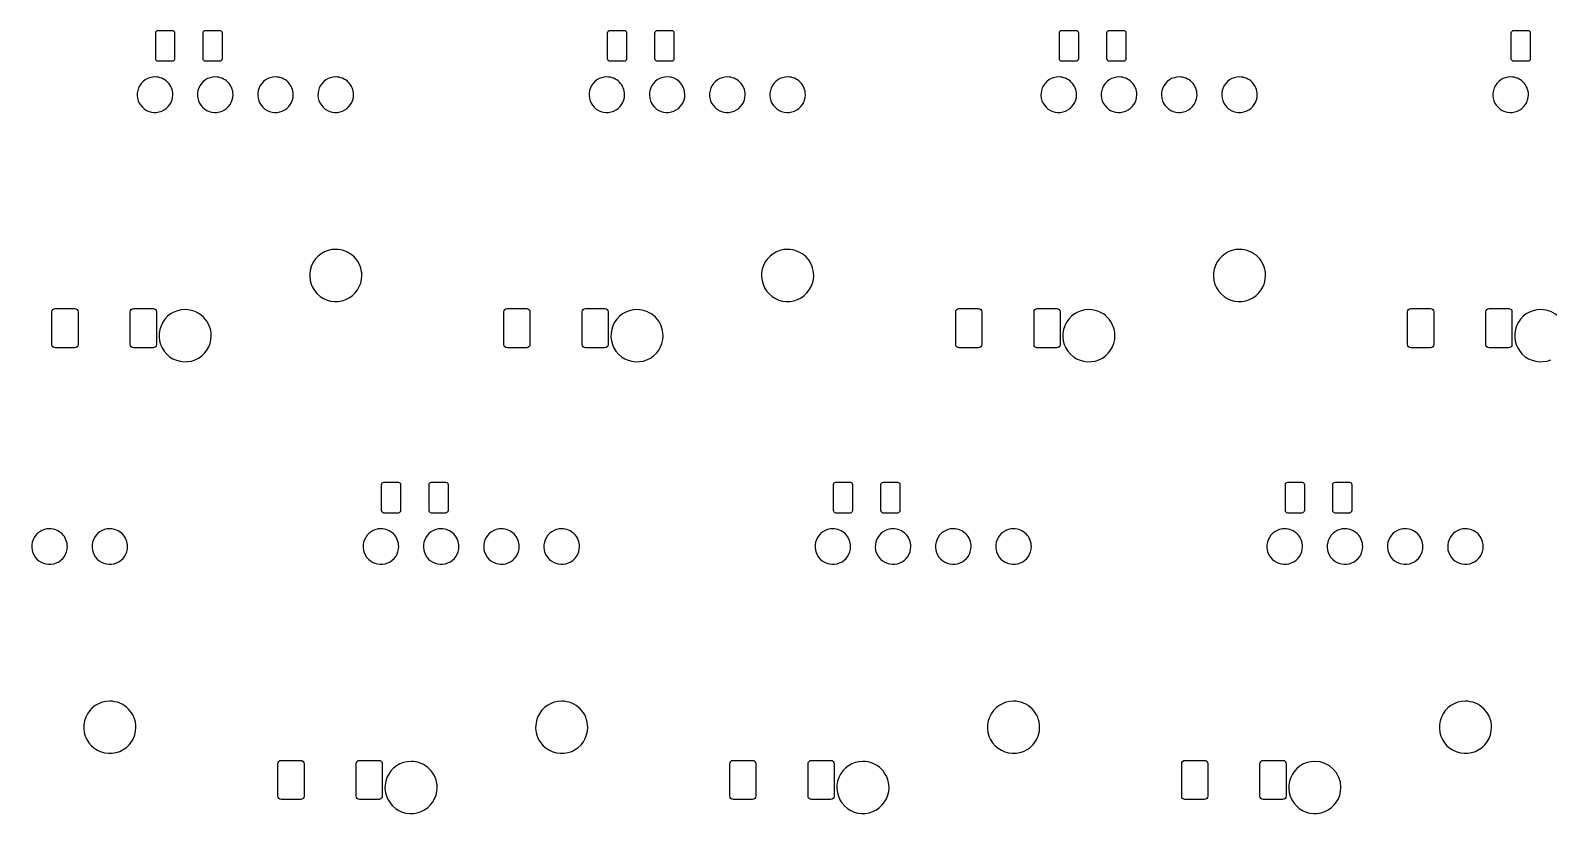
# Model space of a CAD drawing. Extents: x 0 to 449, y -141 to 0.
# Drawn here: x 63.2 to 127.2, y -106.3 to -73.2 of the extents above; entities that cross this region are included whole.
import ezdxf

# ---------------------------------------------------------------- set-up
doc = ezdxf.new("R2010")
doc.units = 0
doc.layers.get('0').update_dxf_attribs({"linetype": 'CONTINUOUS'})

msp = doc.modelspace()

# ---------------------------------------------------------------- linework, layer by layer
at = {"color": 7}
for p, q in [((68.474994, -73.293219), (68.482606, -73.254951)), ((68.474994, -74.393219), (68.474994, -73.293219)), ((68.482606, -73.254951), (68.504283, -73.222508)), ((68.504283, -73.222508), (68.536726, -73.200831)), ((68.536726, -73.200831), (68.574994, -73.193219)), ((68.574994, -73.193219), (69.174994, -73.193219)), ((69.174994, -73.193219), (69.213262, -73.200831)), ((69.213262, -73.200831), (69.245705, -73.222508)), ((69.245705, -73.222508), (69.267382, -73.254951)), ((69.267382, -73.254951), (69.274994, -73.293219)), ((69.274994, -73.293219), (69.274994, -74.393219)), ((70.474996, -73.293219), (70.482608, -73.254951)), ((70.474996, -74.393219), (70.474996, -73.293219)), ((70.482608, -73.254951), (70.504285, -73.222508)), ((70.504285, -73.222508), (70.536728, -73.200831)), ((70.536728, -73.200831), (70.574996, -73.193219)), ((70.574996, -73.193219), (71.174996, -73.193219)), ((71.174996, -73.193219), (71.213264, -73.200831)), ((71.213264, -73.200831), (71.245707, -73.222508)), ((71.245707, -73.222508), (71.267384, -73.254951)), ((71.267384, -73.254951), (71.274996, -73.293219)), ((71.274996, -73.293219), (71.274996, -74.393219)), ((87.524994, -73.293219), (87.532606, -73.254951)), ((87.524994, -74.393219), (87.524994, -73.293219)), ((87.532606, -73.254951), (87.554283, -73.222508)), ((87.554283, -73.222508), (87.586726, -73.200831)), ((87.586726, -73.200831), (87.624994, -73.193219)), ((87.624994, -73.193219), (88.224994, -73.193219)), ((88.224994, -73.193219), (88.263262, -73.200831)), ((88.263262, -73.200831), (88.295705, -73.222508)), ((88.295705, -73.222508), (88.317382, -73.254951)), ((88.317382, -73.254951), (88.324994, -73.293219)), ((88.324994, -73.293219), (88.324994, -74.393219)), ((89.524996, -73.293219), (89.532608, -73.254951)), ((89.524996, -74.393219), (89.524996, -73.293219)), ((89.532608, -73.254951), (89.554285, -73.222508)), ((89.554285, -73.222508), (89.586728, -73.200831)), ((89.586728, -73.200831), (89.624996, -73.193219)), ((89.624996, -73.193219), (90.224996, -73.193219)), ((90.224996, -73.193219), (90.263264, -73.200831)), ((90.263264, -73.200831), (90.295707, -73.222508)), ((90.295707, -73.222508), (90.317384, -73.254951)), ((90.317384, -73.254951), (90.324996, -73.293219)), ((90.324996, -73.293219), (90.324996, -74.393219)), ((106.57499, -73.293219), (106.58261, -73.254951)), ((106.57499, -74.393219), (106.57499, -73.293219)), ((106.58261, -73.254951), (106.60428, -73.222508)), ((106.60428, -73.222508), (106.63673, -73.200831)), ((106.63673, -73.200831), (106.67499, -73.193219)), ((106.67499, -73.193219), (107.27499, -73.193219)), ((107.27499, -73.193219), (107.31326, -73.200831)), ((107.31326, -73.200831), (107.34571, -73.222508)), ((107.34571, -73.222508), (107.36738, -73.254951)), ((107.36738, -73.254951), (107.37499, -73.293219)), ((107.37499, -73.293219), (107.37499, -74.393219)), ((108.575, -73.293219), (108.58261, -73.254951)), ((108.575, -74.393219), (108.575, -73.293219)), ((108.58261, -73.254951), (108.60429, -73.222508)), ((108.60429, -73.222508), (108.63673, -73.200831)), ((108.63673, -73.200831), (108.675, -73.193219)), ((108.675, -73.193219), (109.275, -73.193219)), ((109.275, -73.193219), (109.31326, -73.200831)), ((109.31326, -73.200831), (109.34571, -73.222508)), ((109.34571, -73.222508), (109.36738, -73.254951)), ((109.36738, -73.254951), (109.375, -73.293219)), ((109.375, -73.293219), (109.375, -74.393219)), ((125.62499, -73.293219), (125.63261, -73.254951)), ((125.62499, -74.393219), (125.62499, -73.293219)), ((125.63261, -73.254951), (125.65428, -73.222508)), ((125.65428, -73.222508), (125.68673, -73.200831)), ((125.68673, -73.200831), (125.72499, -73.193219)), ((125.72499, -73.193219), (126.32499, -73.193219)), ((126.32499, -73.193219), (126.36326, -73.200831)), ((126.36326, -73.200831), (126.39571, -73.222508)), ((126.39571, -73.222508), (126.41738, -73.254951)), ((126.41738, -73.254951), (126.42499, -73.293219)), ((126.42499, -73.293219), (126.42499, -74.393219)), ((68.482606, -74.431487), (68.474994, -74.393219)), ((68.504283, -74.46393), (68.482606, -74.431487)), ((68.536726, -74.485607), (68.504283, -74.46393)), ((68.574994, -74.493219), (68.536726, -74.485607)), ((69.174994, -74.493219), (68.574994, -74.493219)), ((69.213262, -74.485607), (69.174994, -74.493219)), ((69.245705, -74.46393), (69.213262, -74.485607)), ((69.267382, -74.431487), (69.245705, -74.46393)), ((69.274994, -74.393219), (69.267382, -74.431487)), ((70.482608, -74.431487), (70.474996, -74.393219)), ((70.504285, -74.46393), (70.482608, -74.431487)), ((70.536728, -74.485607), (70.504285, -74.46393)), ((70.574996, -74.493219), (70.536728, -74.485607)), ((71.174996, -74.493219), (70.574996, -74.493219)), ((71.213264, -74.485607), (71.174996, -74.493219)), ((71.245707, -74.46393), (71.213264, -74.485607)), ((71.267384, -74.431487), (71.245707, -74.46393)), ((71.274996, -74.393219), (71.267384, -74.431487)), ((87.532606, -74.431487), (87.524994, -74.393219)), ((87.554283, -74.46393), (87.532606, -74.431487)), ((87.586726, -74.485607), (87.554283, -74.46393)), ((87.624994, -74.493219), (87.586726, -74.485607)), ((88.224994, -74.493219), (87.624994, -74.493219)), ((88.263262, -74.485607), (88.224994, -74.493219)), ((88.295705, -74.46393), (88.263262, -74.485607)), ((88.317382, -74.431487), (88.295705, -74.46393)), ((88.324994, -74.393219), (88.317382, -74.431487)), ((89.532608, -74.431487), (89.524996, -74.393219)), ((89.554285, -74.46393), (89.532608, -74.431487)), ((89.586728, -74.485607), (89.554285, -74.46393)), ((89.624996, -74.493219), (89.586728, -74.485607)), ((90.224996, -74.493219), (89.624996, -74.493219)), ((90.263264, -74.485607), (90.224996, -74.493219)), ((90.295707, -74.46393), (90.263264, -74.485607)), ((90.317384, -74.431487), (90.295707, -74.46393)), ((90.324996, -74.393219), (90.317384, -74.431487)), ((106.58261, -74.431487), (106.57499, -74.393219)), ((106.60428, -74.46393), (106.58261, -74.431487)), ((106.63673, -74.485607), (106.60428, -74.46393)), ((106.67499, -74.493219), (106.63673, -74.485607)), ((107.27499, -74.493219), (106.67499, -74.493219)), ((107.31326, -74.485607), (107.27499, -74.493219)), ((107.34571, -74.46393), (107.31326, -74.485607)), ((107.36738, -74.431487), (107.34571, -74.46393)), ((107.37499, -74.393219), (107.36738, -74.431487)), ((108.58261, -74.431487), (108.575, -74.393219)), ((108.60429, -74.46393), (108.58261, -74.431487)), ((108.63673, -74.485607), (108.60429, -74.46393)), ((108.675, -74.493219), (108.63673, -74.485607)), ((109.275, -74.493219), (108.675, -74.493219)), ((109.31326, -74.485607), (109.275, -74.493219)), ((109.34571, -74.46393), (109.31326, -74.485607)), ((109.36738, -74.431487), (109.34571, -74.46393)), ((109.375, -74.393219), (109.36738, -74.431487)), ((125.63261, -74.431487), (125.62499, -74.393219)), ((125.65428, -74.46393), (125.63261, -74.431487)), ((125.68673, -74.485607), (125.65428, -74.46393)), ((125.72499, -74.493219), (125.68673, -74.485607)), ((126.32499, -74.493219), (125.72499, -74.493219)), ((126.36326, -74.485607), (126.32499, -74.493219)), ((126.39571, -74.46393), (126.36326, -74.485607)), ((126.41738, -74.431487), (126.39571, -74.46393)), ((126.42499, -74.393219), (126.41738, -74.431487)), ((68.446244, -75.156966), (68.446244, -75.156966)), ((70.986244, -75.156966), (70.986244, -75.156966)), ((73.526244, -75.156966), (73.526244, -75.156966)), ((76.066244, -75.156966), (76.066244, -75.156966)), ((87.496244, -75.156966), (87.496244, -75.156966)), ((90.036244, -75.156966), (90.036244, -75.156966)), ((92.576244, -75.156966), (92.576244, -75.156966)), ((95.116244, -75.156966), (95.116244, -75.156966)), ((106.546244, -75.156966), (106.546244, -75.156966)), ((109.086244, -75.156966), (109.086244, -75.156966)), ((111.626244, -75.156966), (111.626244, -75.156966)), ((114.166244, -75.156966), (114.166244, -75.156966)), ((125.596244, -75.156966), (125.596244, -75.156966)), ((76.066244, -82.426966), (76.066244, -82.426966)), ((95.116244, -82.426966), (95.116244, -82.426966)), ((114.166244, -82.426966), (114.166244, -82.426966)), ((64.103121, -85.061969), (64.113588, -85.00935)), ((64.103121, -86.436969), (64.103121, -85.061969)), ((64.113588, -85.00935), (64.143394, -84.964742)), ((64.143394, -84.964742), (64.188002, -84.934936)), ((64.188002, -84.934936), (64.240621, -84.924469)), ((64.240621, -84.924469), (65.065621, -84.924469)), ((65.065621, -84.924469), (65.11824, -84.934936)), ((65.11824, -84.934936), (65.162848, -84.964742)), ((65.162848, -84.964742), (65.192654, -85.00935)), ((65.192654, -85.00935), (65.203121, -85.061969)), ((65.203121, -85.061969), (65.203121, -86.436969)), ((67.403119, -85.061969), (67.413586, -85.00935)), ((67.403119, -86.436969), (67.403119, -85.061969)), ((67.413586, -85.00935), (67.443392, -84.964742)), ((67.443392, -84.964742), (67.488, -84.934936)), ((67.488, -84.934936), (67.540619, -84.924469)), ((67.540619, -84.924469), (68.365619, -84.924469)), ((68.365619, -84.924469), (68.418238, -84.934936)), ((68.418238, -84.934936), (68.462846, -84.964742)), ((68.462846, -84.964742), (68.492652, -85.00935)), ((68.492652, -85.00935), (68.503119, -85.061969)), ((68.503119, -85.061969), (68.503119, -86.436969)), ((69.716244, -84.966966), (69.716244, -84.966966)), ((83.153121, -85.061969), (83.163588, -85.00935)), ((83.153121, -86.436969), (83.153121, -85.061969)), ((83.163588, -85.00935), (83.193394, -84.964742)), ((83.193394, -84.964742), (83.238002, -84.934936)), ((83.238002, -84.934936), (83.290621, -84.924469)), ((83.290621, -84.924469), (84.115621, -84.924469)), ((84.115621, -84.924469), (84.16824, -84.934936)), ((84.16824, -84.934936), (84.212848, -84.964742)), ((84.212848, -84.964742), (84.242654, -85.00935)), ((84.242654, -85.00935), (84.253121, -85.061969)), ((84.253121, -85.061969), (84.253121, -86.436969)), ((86.453119, -85.061969), (86.463586, -85.00935)), ((86.453119, -86.436969), (86.453119, -85.061969)), ((86.463586, -85.00935), (86.493392, -84.964742)), ((86.493392, -84.964742), (86.538, -84.934936)), ((86.538, -84.934936), (86.590619, -84.924469)), ((86.590619, -84.924469), (87.415619, -84.924469)), ((87.415619, -84.924469), (87.468238, -84.934936)), ((87.468238, -84.934936), (87.512846, -84.964742)), ((87.512846, -84.964742), (87.542652, -85.00935)), ((87.542652, -85.00935), (87.553119, -85.061969)), ((87.553119, -85.061969), (87.553119, -86.436969)), ((88.766244, -84.966966), (88.766244, -84.966966)), ((102.20312, -85.061969), (102.21359, -85.00935)), ((102.20312, -86.436969), (102.20312, -85.061969)), ((102.21359, -85.00935), (102.24339, -84.964742)), ((102.24339, -84.964742), (102.288, -84.934936)), ((102.288, -84.934936), (102.34062, -84.924469)), ((102.34062, -84.924469), (103.16562, -84.924469)), ((103.16562, -84.924469), (103.21824, -84.934936)), ((103.21824, -84.934936), (103.26285, -84.964742)), ((103.26285, -84.964742), (103.29265, -85.00935)), ((103.29265, -85.00935), (103.30312, -85.061969)), ((103.30312, -85.061969), (103.30312, -86.436969)), ((105.50312, -85.061969), (105.51359, -85.00935)), ((105.50312, -86.436969), (105.50312, -85.061969)), ((105.51359, -85.00935), (105.54339, -84.964742)), ((105.54339, -84.964742), (105.588, -84.934936)), ((105.588, -84.934936), (105.64062, -84.924469)), ((105.64062, -84.924469), (106.46562, -84.924469)), ((106.46562, -84.924469), (106.51824, -84.934936)), ((106.51824, -84.934936), (106.56285, -84.964742)), ((106.56285, -84.964742), (106.59265, -85.00935)), ((106.59265, -85.00935), (106.60312, -85.061969)), ((106.60312, -85.061969), (106.60312, -86.436969)), ((107.816244, -84.966966), (107.816244, -84.966966)), ((121.25312, -85.061969), (121.26359, -85.00935)), ((121.25312, -86.436969), (121.25312, -85.061969)), ((121.26359, -85.00935), (121.29339, -84.964742)), ((121.29339, -84.964742), (121.338, -84.934936)), ((121.338, -84.934936), (121.39062, -84.924469)), ((121.39062, -84.924469), (122.21562, -84.924469)), ((122.21562, -84.924469), (122.26824, -84.934936)), ((122.26824, -84.934936), (122.31285, -84.964742)), ((122.31285, -84.964742), (122.34265, -85.00935)), ((122.34265, -85.00935), (122.35312, -85.061969)), ((122.35312, -85.061969), (122.35312, -86.436969)), ((124.55312, -85.061969), (124.56359, -85.00935)), ((124.55312, -86.436969), (124.55312, -85.061969)), ((124.56359, -85.00935), (124.59339, -84.964742)), ((124.59339, -84.964742), (124.638, -84.934936)), ((124.638, -84.934936), (124.69062, -84.924469)), ((124.69062, -84.924469), (125.51562, -84.924469)), ((125.51562, -84.924469), (125.56824, -84.934936)), ((125.56824, -84.934936), (125.61285, -84.964742)), ((125.61285, -84.964742), (125.64265, -85.00935)), ((125.64265, -85.00935), (125.65312, -85.061969)), ((125.65312, -85.061969), (125.65312, -86.436969)), ((126.866244, -84.966966), (126.866244, -84.966966)), ((64.113588, -86.489588), (64.103121, -86.436969)), ((64.143394, -86.534196), (64.113588, -86.489588)), ((64.188002, -86.564002), (64.143394, -86.534196)), ((64.240621, -86.574469), (64.188002, -86.564002)), ((65.065621, -86.574469), (64.240621, -86.574469)), ((65.11824, -86.564002), (65.065621, -86.574469)), ((65.162848, -86.534196), (65.11824, -86.564002)), ((65.192654, -86.489588), (65.162848, -86.534196)), ((65.203121, -86.436969), (65.192654, -86.489588)), ((67.413586, -86.489588), (67.403119, -86.436969)), ((67.443392, -86.534196), (67.413586, -86.489588)), ((67.488, -86.564002), (67.443392, -86.534196)), ((67.540619, -86.574469), (67.488, -86.564002)), ((68.365619, -86.574469), (67.540619, -86.574469)), ((68.418238, -86.564002), (68.365619, -86.574469)), ((68.462846, -86.534196), (68.418238, -86.564002)), ((68.492652, -86.489588), (68.462846, -86.534196)), ((68.503119, -86.436969), (68.492652, -86.489588)), ((83.163588, -86.489588), (83.153121, -86.436969)), ((83.193394, -86.534196), (83.163588, -86.489588)), ((83.238002, -86.564002), (83.193394, -86.534196)), ((83.290621, -86.574469), (83.238002, -86.564002)), ((84.115621, -86.574469), (83.290621, -86.574469)), ((84.16824, -86.564002), (84.115621, -86.574469)), ((84.212848, -86.534196), (84.16824, -86.564002)), ((84.242654, -86.489588), (84.212848, -86.534196)), ((84.253121, -86.436969), (84.242654, -86.489588)), ((86.463586, -86.489588), (86.453119, -86.436969)), ((86.493392, -86.534196), (86.463586, -86.489588)), ((86.538, -86.564002), (86.493392, -86.534196)), ((86.590619, -86.574469), (86.538, -86.564002)), ((87.415619, -86.574469), (86.590619, -86.574469)), ((87.468238, -86.564002), (87.415619, -86.574469)), ((87.512846, -86.534196), (87.468238, -86.564002)), ((87.542652, -86.489588), (87.512846, -86.534196)), ((87.553119, -86.436969), (87.542652, -86.489588)), ((102.21359, -86.489588), (102.20312, -86.436969)), ((102.24339, -86.534196), (102.21359, -86.489588)), ((102.288, -86.564002), (102.24339, -86.534196)), ((102.34062, -86.574469), (102.288, -86.564002)), ((103.16562, -86.574469), (102.34062, -86.574469)), ((103.21824, -86.564002), (103.16562, -86.574469)), ((103.26285, -86.534196), (103.21824, -86.564002)), ((103.29265, -86.489588), (103.26285, -86.534196)), ((103.30312, -86.436969), (103.29265, -86.489588)), ((105.51359, -86.489588), (105.50312, -86.436969)), ((105.54339, -86.534196), (105.51359, -86.489588)), ((105.588, -86.564002), (105.54339, -86.534196)), ((105.64062, -86.574469), (105.588, -86.564002)), ((106.46562, -86.574469), (105.64062, -86.574469)), ((106.51824, -86.564002), (106.46562, -86.574469)), ((106.56285, -86.534196), (106.51824, -86.564002)), ((106.59265, -86.489588), (106.56285, -86.534196)), ((106.60312, -86.436969), (106.59265, -86.489588)), ((121.26359, -86.489588), (121.25312, -86.436969)), ((121.29339, -86.534196), (121.26359, -86.489588)), ((121.338, -86.564002), (121.29339, -86.534196)), ((121.39062, -86.574469), (121.338, -86.564002)), ((122.21562, -86.574469), (121.39062, -86.574469)), ((122.26824, -86.564002), (122.21562, -86.574469)), ((122.31285, -86.534196), (122.26824, -86.564002)), ((122.34265, -86.489588), (122.31285, -86.534196)), ((122.35312, -86.436969), (122.34265, -86.489588)), ((124.56359, -86.489588), (124.55312, -86.436969)), ((124.59339, -86.534196), (124.56359, -86.489588)), ((124.638, -86.564002), (124.59339, -86.534196)), ((124.69062, -86.574469), (124.638, -86.564002)), ((125.51562, -86.574469), (124.69062, -86.574469)), ((125.56824, -86.564002), (125.51562, -86.574469)), ((125.61285, -86.534196), (125.56824, -86.564002)), ((125.64265, -86.489588), (125.61285, -86.534196)), ((125.65312, -86.436969), (125.64265, -86.489588)), ((77.999994, -92.343216), (78.007606, -92.304956)), ((77.999994, -93.443216), (77.999994, -92.343216)), ((78.007606, -92.304956), (78.029283, -92.272506)), ((78.029283, -92.272506), (78.061726, -92.250836)), ((78.061726, -92.250836), (78.099994, -92.243216)), ((78.099994, -92.243216), (78.699994, -92.243216)), ((78.699994, -92.243216), (78.738262, -92.250836)), ((78.738262, -92.250836), (78.770705, -92.272506)), ((78.770705, -92.272506), (78.792382, -92.304956)), ((78.792382, -92.304956), (78.799994, -92.343216)), ((78.799994, -92.343216), (78.799994, -93.443216)), ((79.999996, -92.343216), (80.007608, -92.304956)), ((79.999996, -93.443216), (79.999996, -92.343216)), ((80.007608, -92.304956), (80.029285, -92.272506)), ((80.029285, -92.272506), (80.061728, -92.250836)), ((80.061728, -92.250836), (80.099996, -92.243216)), ((80.099996, -92.243216), (80.699996, -92.243216)), ((80.699996, -92.243216), (80.738264, -92.250836)), ((80.738264, -92.250836), (80.770707, -92.272506)), ((80.770707, -92.272506), (80.792384, -92.304956)), ((80.792384, -92.304956), (80.799996, -92.343216)), ((80.799996, -92.343216), (80.799996, -93.443216)), ((97.04999, -92.343216), (97.05761, -92.304956)), ((97.04999, -93.443216), (97.04999, -92.343216)), ((97.05761, -92.304956), (97.07928, -92.272506)), ((97.07928, -92.272506), (97.11173, -92.250836)), ((97.11173, -92.250836), (97.14999, -92.243216)), ((97.14999, -92.243216), (97.74999, -92.243216)), ((97.74999, -92.243216), (97.78826, -92.250836)), ((97.78826, -92.250836), (97.82071, -92.272506)), ((97.82071, -92.272506), (97.84238, -92.304956)), ((97.84238, -92.304956), (97.84999, -92.343216)), ((97.84999, -92.343216), (97.84999, -93.443216)), ((99.05, -92.343216), (99.05761, -92.304956)), ((99.05, -93.443216), (99.05, -92.343216)), ((99.05761, -92.304956), (99.07929, -92.272506)), ((99.07929, -92.272506), (99.11173, -92.250836)), ((99.11173, -92.250836), (99.15, -92.243216)), ((99.15, -92.243216), (99.75, -92.243216)), ((99.75, -92.243216), (99.78826, -92.250836)), ((99.78826, -92.250836), (99.82071, -92.272506)), ((99.82071, -92.272506), (99.84238, -92.304956)), ((99.84238, -92.304956), (99.85, -92.343216)), ((99.85, -92.343216), (99.85, -93.443216)), ((116.09999, -92.343216), (116.10761, -92.304956)), ((116.09999, -93.443216), (116.09999, -92.343216)), ((116.10761, -92.304956), (116.12928, -92.272506)), ((116.12928, -92.272506), (116.16173, -92.250836)), ((116.16173, -92.250836), (116.19999, -92.243216)), ((116.19999, -92.243216), (116.79999, -92.243216)), ((116.79999, -92.243216), (116.83826, -92.250836)), ((116.83826, -92.250836), (116.87071, -92.272506)), ((116.87071, -92.272506), (116.89238, -92.304956)), ((116.89238, -92.304956), (116.89999, -92.343216)), ((116.89999, -92.343216), (116.89999, -93.443216)), ((118.1, -92.343216), (118.10761, -92.304956)), ((118.1, -93.443216), (118.1, -92.343216)), ((118.10761, -92.304956), (118.12929, -92.272506)), ((118.12929, -92.272506), (118.16173, -92.250836)), ((118.16173, -92.250836), (118.2, -92.243216)), ((118.2, -92.243216), (118.8, -92.243216)), ((118.8, -92.243216), (118.83826, -92.250836)), ((118.83826, -92.250836), (118.87071, -92.272506)), ((118.87071, -92.272506), (118.89238, -92.304956)), ((118.89238, -92.304956), (118.9, -92.343216)), ((118.9, -92.343216), (118.9, -93.443216)), ((78.007606, -93.481486), (77.999994, -93.443216)), ((78.799994, -93.443216), (78.792382, -93.481486)), ((80.007608, -93.481486), (79.999996, -93.443216)), ((80.799996, -93.443216), (80.792384, -93.481486)), ((97.05761, -93.481486), (97.04999, -93.443216)), ((97.84999, -93.443216), (97.84238, -93.481486)), ((99.05761, -93.481486), (99.05, -93.443216)), ((99.85, -93.443216), (99.84238, -93.481486)), ((116.10761, -93.481486), (116.09999, -93.443216)), ((116.89999, -93.443216), (116.89238, -93.481486)), ((118.10761, -93.481486), (118.1, -93.443216)), ((118.9, -93.443216), (118.89238, -93.481486)), ((78.029283, -93.513926), (78.007606, -93.481486)), ((78.061726, -93.535606), (78.029283, -93.513926)), ((78.099994, -93.543216), (78.061726, -93.535606)), ((78.699994, -93.543216), (78.099994, -93.543216)), ((78.738262, -93.535606), (78.699994, -93.543216)), ((78.770705, -93.513926), (78.738262, -93.535606)), ((78.792382, -93.481486), (78.770705, -93.513926)), ((80.029285, -93.513926), (80.007608, -93.481486)), ((80.061728, -93.535606), (80.029285, -93.513926)), ((80.099996, -93.543216), (80.061728, -93.535606)), ((80.699996, -93.543216), (80.099996, -93.543216)), ((80.738264, -93.535606), (80.699996, -93.543216)), ((80.770707, -93.513926), (80.738264, -93.535606)), ((80.792384, -93.481486), (80.770707, -93.513926)), ((97.07928, -93.513926), (97.05761, -93.481486)), ((97.11173, -93.535606), (97.07928, -93.513926)), ((97.14999, -93.543216), (97.11173, -93.535606)), ((97.74999, -93.543216), (97.14999, -93.543216)), ((97.78826, -93.535606), (97.74999, -93.543216)), ((97.82071, -93.513926), (97.78826, -93.535606)), ((97.84238, -93.481486), (97.82071, -93.513926)), ((99.07929, -93.513926), (99.05761, -93.481486)), ((99.11173, -93.535606), (99.07929, -93.513926)), ((99.15, -93.543216), (99.11173, -93.535606)), ((99.75, -93.543216), (99.15, -93.543216)), ((99.78826, -93.535606), (99.75, -93.543216)), ((99.82071, -93.513926), (99.78826, -93.535606)), ((99.84238, -93.481486), (99.82071, -93.513926)), ((116.12928, -93.513926), (116.10761, -93.481486)), ((116.16173, -93.535606), (116.12928, -93.513926)), ((116.19999, -93.543216), (116.16173, -93.535606)), ((116.79999, -93.543216), (116.19999, -93.543216)), ((116.83826, -93.535606), (116.79999, -93.543216)), ((116.87071, -93.513926), (116.83826, -93.535606)), ((116.89238, -93.481486), (116.87071, -93.513926)), ((118.12929, -93.513926), (118.10761, -93.481486)), ((118.16173, -93.535606), (118.12929, -93.513926)), ((118.2, -93.543216), (118.16173, -93.535606)), ((118.8, -93.543216), (118.2, -93.543216)), ((118.83826, -93.535606), (118.8, -93.543216)), ((118.87071, -93.513926), (118.83826, -93.535606)), ((118.89238, -93.481486), (118.87071, -93.513926)), ((64.001244, -94.206966), (64.001244, -94.206966)), ((66.541244, -94.206966), (66.541244, -94.206966)), ((77.971244, -94.206966), (77.971244, -94.206966)), ((80.511244, -94.206966), (80.511244, -94.206966)), ((83.051244, -94.206966), (83.051244, -94.206966)), ((85.591244, -94.206966), (85.591244, -94.206966)), ((97.021244, -94.206966), (97.021244, -94.206966)), ((99.561244, -94.206966), (99.561244, -94.206966)), ((102.101244, -94.206966), (102.101244, -94.206966)), ((104.641244, -94.206966), (104.641244, -94.206966)), ((116.071244, -94.206966), (116.071244, -94.206966)), ((118.611244, -94.206966), (118.611244, -94.206966)), ((121.151244, -94.206966), (121.151244, -94.206966)), ((123.691244, -94.206966), (123.691244, -94.206966)), ((66.541244, -101.476966), (66.541244, -101.476966)), ((85.591244, -101.476966), (85.591244, -101.476966)), ((104.641244, -101.476966), (104.641244, -101.476966)), ((123.691244, -101.476966), (123.691244, -101.476966)), ((73.628121, -104.111966), (73.638588, -104.059346)), ((73.628121, -105.486966), (73.628121, -104.111966)), ((73.638588, -104.059346), (73.668394, -104.014746)), ((73.668394, -104.014746), (73.713002, -103.984936)), ((73.713002, -103.984936), (73.765621, -103.974466)), ((73.765621, -103.974466), (74.590621, -103.974466)), ((74.590621, -103.974466), (74.64324, -103.984936)), ((74.64324, -103.984936), (74.687848, -104.014746)), ((74.687848, -104.014746), (74.717654, -104.059346)), ((74.717654, -104.059346), (74.728121, -104.111966)), ((74.728121, -104.111966), (74.728121, -105.486966)), ((76.928119, -104.111966), (76.938586, -104.059346)), ((76.928119, -105.486966), (76.928119, -104.111966)), ((76.938586, -104.059346), (76.968392, -104.014746)), ((76.968392, -104.014746), (77.013, -103.984936)), ((77.013, -103.984936), (77.065619, -103.974466)), ((77.065619, -103.974466), (77.890619, -103.974466)), ((77.890619, -103.974466), (77.943238, -103.984936)), ((77.943238, -103.984936), (77.987846, -104.014746)), ((77.987846, -104.014746), (78.017652, -104.059346)), ((78.017652, -104.059346), (78.028119, -104.111966)), ((78.028119, -104.111966), (78.028119, -105.486966)), ((79.241244, -104.016966), (79.241244, -104.016966)), ((92.678121, -104.111966), (92.688588, -104.059346)), ((92.678121, -105.486966), (92.678121, -104.111966)), ((92.688588, -104.059346), (92.718394, -104.014746)), ((92.718394, -104.014746), (92.763002, -103.984936)), ((92.763002, -103.984936), (92.815621, -103.974466)), ((92.815621, -103.974466), (93.640621, -103.974466)), ((93.640621, -103.974466), (93.69324, -103.984936)), ((93.69324, -103.984936), (93.737848, -104.014746)), ((93.737848, -104.014746), (93.767654, -104.059346)), ((93.767654, -104.059346), (93.778121, -104.111966)), ((93.778121, -104.111966), (93.778121, -105.486966)), ((95.97812, -104.111966), (95.98859, -104.059346)), ((95.97812, -105.486966), (95.97812, -104.111966)), ((95.98859, -104.059346), (96.01839, -104.014746)), ((96.01839, -104.014746), (96.063, -103.984936)), ((96.063, -103.984936), (96.11562, -103.974466)), ((96.11562, -103.974466), (96.94062, -103.974466)), ((96.94062, -103.974466), (96.99324, -103.984936)), ((96.99324, -103.984936), (97.03785, -104.014746)), ((97.03785, -104.014746), (97.06765, -104.059346)), ((97.06765, -104.059346), (97.07812, -104.111966)), ((97.07812, -104.111966), (97.07812, -105.486966)), ((98.291244, -104.016966), (98.291244, -104.016966)), ((111.72812, -104.111966), (111.73859, -104.059346)), ((111.72812, -105.486966), (111.72812, -104.111966)), ((111.73859, -104.059346), (111.76839, -104.014746)), ((111.76839, -104.014746), (111.813, -103.984936)), ((111.813, -103.984936), (111.86562, -103.974466)), ((111.86562, -103.974466), (112.69062, -103.974466)), ((112.69062, -103.974466), (112.74324, -103.984936)), ((112.74324, -103.984936), (112.78785, -104.014746)), ((112.78785, -104.014746), (112.81765, -104.059346)), ((112.81765, -104.059346), (112.82812, -104.111966)), ((112.82812, -104.111966), (112.82812, -105.486966)), ((115.02812, -104.111966), (115.03859, -104.059346)), ((115.02812, -105.486966), (115.02812, -104.111966)), ((115.03859, -104.059346), (115.06839, -104.014746)), ((115.06839, -104.014746), (115.113, -103.984936)), ((115.113, -103.984936), (115.16562, -103.974466)), ((115.16562, -103.974466), (115.99062, -103.974466)), ((115.99062, -103.974466), (116.04324, -103.984936)), ((116.04324, -103.984936), (116.08785, -104.014746)), ((116.08785, -104.014746), (116.11765, -104.059346)), ((116.11765, -104.059346), (116.12812, -104.111966)), ((116.12812, -104.111966), (116.12812, -105.486966)), ((117.341244, -104.016966), (117.341244, -104.016966)), ((73.638588, -105.539586), (73.628121, -105.486966)), ((73.668394, -105.584196), (73.638588, -105.539586)), ((73.713002, -105.614006), (73.668394, -105.584196)), ((74.687848, -105.584196), (74.64324, -105.614006)), ((74.717654, -105.539586), (74.687848, -105.584196)), ((74.728121, -105.486966), (74.717654, -105.539586)), ((76.938586, -105.539586), (76.928119, -105.486966)), ((76.968392, -105.584196), (76.938586, -105.539586)), ((77.013, -105.614006), (76.968392, -105.584196)), ((77.987846, -105.584196), (77.943238, -105.614006)), ((78.017652, -105.539586), (77.987846, -105.584196)), ((78.028119, -105.486966), (78.017652, -105.539586)), ((92.688588, -105.539586), (92.678121, -105.486966)), ((92.718394, -105.584196), (92.688588, -105.539586)), ((92.763002, -105.614006), (92.718394, -105.584196)), ((93.737848, -105.584196), (93.69324, -105.614006)), ((93.767654, -105.539586), (93.737848, -105.584196)), ((93.778121, -105.486966), (93.767654, -105.539586)), ((95.98859, -105.539586), (95.97812, -105.486966)), ((96.01839, -105.584196), (95.98859, -105.539586)), ((96.063, -105.614006), (96.01839, -105.584196)), ((97.03785, -105.584196), (96.99324, -105.614006)), ((97.06765, -105.539586), (97.03785, -105.584196)), ((97.07812, -105.486966), (97.06765, -105.539586)), ((111.73859, -105.539586), (111.72812, -105.486966)), ((111.76839, -105.584196), (111.73859, -105.539586)), ((111.813, -105.614006), (111.76839, -105.584196)), ((112.78785, -105.584196), (112.74324, -105.614006)), ((112.81765, -105.539586), (112.78785, -105.584196)), ((112.82812, -105.486966), (112.81765, -105.539586)), ((115.03859, -105.539586), (115.02812, -105.486966)), ((115.06839, -105.584196), (115.03859, -105.539586)), ((115.113, -105.614006), (115.06839, -105.584196)), ((116.08785, -105.584196), (116.04324, -105.614006)), ((116.11765, -105.539586), (116.08785, -105.584196)), ((116.12812, -105.486966), (116.11765, -105.539586)), ((73.765621, -105.624466), (73.713002, -105.614006)), ((74.590621, -105.624466), (73.765621, -105.624466)), ((74.64324, -105.614006), (74.590621, -105.624466)), ((77.065619, -105.624466), (77.013, -105.614006)), ((77.890619, -105.624466), (77.065619, -105.624466)), ((77.943238, -105.614006), (77.890619, -105.624466)), ((92.815621, -105.624466), (92.763002, -105.614006)), ((93.640621, -105.624466), (92.815621, -105.624466)), ((93.69324, -105.614006), (93.640621, -105.624466)), ((96.11562, -105.624466), (96.063, -105.614006)), ((96.94062, -105.624466), (96.11562, -105.624466)), ((96.99324, -105.614006), (96.94062, -105.624466)), ((111.86562, -105.624466), (111.813, -105.614006)), ((112.69062, -105.624466), (111.86562, -105.624466)), ((112.74324, -105.614006), (112.69062, -105.624466)), ((115.16562, -105.624466), (115.113, -105.614006)), ((115.99062, -105.624466), (115.16562, -105.624466)), ((116.04324, -105.614006), (115.99062, -105.624466))]:
    msp.add_line(p, q, dxfattribs=at)
for points in [[(68.446244, -75.156966), (68.142897, -75.156966), (67.86942, -75.339697), (67.753334, -75.619953)], [(68.976574, -75.376635), (68.835922, -75.235983), (68.645156, -75.156966), (68.446244, -75.156966)], [(69.196244, -75.906966), (69.196244, -75.708053), (69.117226, -75.517288), (68.976574, -75.376635)], [(70.986244, -75.156966), (70.682897, -75.156966), (70.40942, -75.339697), (70.293334, -75.619953)], [(71.516574, -75.376635), (71.375922, -75.235983), (71.185156, -75.156966), (70.986244, -75.156966)], [(71.736244, -75.906966), (71.736244, -75.708053), (71.657226, -75.517288), (71.516574, -75.376635)], [(73.526244, -75.156966), (73.222897, -75.156966), (72.94942, -75.339697), (72.833334, -75.619953)], [(74.056574, -75.376635), (73.915922, -75.235983), (73.725156, -75.156966), (73.526244, -75.156966)], [(74.276244, -75.906966), (74.276244, -75.708053), (74.197226, -75.517288), (74.056574, -75.376635)], [(76.066244, -75.156966), (75.762897, -75.156966), (75.48942, -75.339697), (75.373334, -75.619953)], [(76.596574, -75.376635), (76.455922, -75.235983), (76.265156, -75.156966), (76.066244, -75.156966)], [(76.816244, -75.906966), (76.816244, -75.708053), (76.737226, -75.517288), (76.596574, -75.376635)], [(87.496244, -75.156966), (87.192897, -75.156966), (86.91942, -75.339697), (86.803334, -75.619953)], [(88.026574, -75.376635), (87.885922, -75.235983), (87.695156, -75.156966), (87.496244, -75.156966)], [(88.246244, -75.906966), (88.246244, -75.708053), (88.167226, -75.517288), (88.026574, -75.376635)], [(90.036244, -75.156966), (89.732897, -75.156966), (89.45942, -75.339697), (89.343334, -75.619953)], [(90.786244, -75.906966), (90.786244, -75.492752), (90.450458, -75.156966), (90.036244, -75.156966)], [(92.576244, -75.156966), (92.272897, -75.156966), (91.99942, -75.339697), (91.883334, -75.619953)], [(93.106574, -75.376635), (92.965922, -75.235983), (92.775156, -75.156966), (92.576244, -75.156966)], [(93.326244, -75.906966), (93.326244, -75.708053), (93.247226, -75.517288), (93.106574, -75.376635)], [(95.116244, -75.156966), (94.812897, -75.156966), (94.53942, -75.339697), (94.423334, -75.619953)], [(95.646574, -75.376635), (95.505922, -75.235983), (95.315156, -75.156966), (95.116244, -75.156966)], [(95.866244, -75.906966), (95.866244, -75.708053), (95.787226, -75.517288), (95.646574, -75.376635)], [(106.546244, -75.156966), (106.242897, -75.156966), (105.96942, -75.339697), (105.853334, -75.619953)], [(107.076574, -75.376635), (106.935922, -75.235983), (106.745156, -75.156966), (106.546244, -75.156966)], [(107.296244, -75.906966), (107.296244, -75.708053), (107.217226, -75.517288), (107.076574, -75.376635)], [(109.086244, -75.156966), (108.782897, -75.156966), (108.50942, -75.339697), (108.393334, -75.619953)], [(109.616574, -75.376635), (109.475922, -75.235983), (109.285156, -75.156966), (109.086244, -75.156966)], [(109.836244, -75.906966), (109.836244, -75.708053), (109.757226, -75.517288), (109.616574, -75.376635)], [(111.626244, -75.156966), (111.322897, -75.156966), (111.04942, -75.339697), (110.933334, -75.619953)], [(112.156574, -75.376635), (112.015922, -75.235983), (111.825156, -75.156966), (111.626244, -75.156966)], [(112.376244, -75.906966), (112.376244, -75.708053), (112.297226, -75.517288), (112.156574, -75.376635)], [(114.166244, -75.156966), (113.862897, -75.156966), (113.58942, -75.339697), (113.473334, -75.619953)], [(114.696574, -75.376635), (114.555922, -75.235983), (114.365156, -75.156966), (114.166244, -75.156966)], [(114.916244, -75.906966), (114.916244, -75.708053), (114.837226, -75.517288), (114.696574, -75.376635)], [(125.596244, -75.156966), (125.292897, -75.156966), (125.01942, -75.339697), (124.903334, -75.619953)], [(126.126574, -75.376635), (125.985922, -75.235983), (125.795156, -75.156966), (125.596244, -75.156966)], [(126.346244, -75.906966), (126.346244, -75.708053), (126.267226, -75.517288), (126.126574, -75.376635)], [(67.753334, -75.619953), (67.637249, -75.900209), (67.701415, -76.222797), (67.915914, -76.437296)], [(68.733257, -76.599875), (69.013512, -76.483789), (69.196244, -76.210312), (69.196244, -75.906966)], [(70.293334, -75.619953), (70.177249, -75.900209), (70.241415, -76.222797), (70.455914, -76.437296)], [(71.273257, -76.599875), (71.553512, -76.483789), (71.736244, -76.210312), (71.736244, -75.906966)], [(72.833334, -75.619953), (72.717249, -75.900209), (72.781415, -76.222797), (72.995914, -76.437296)], [(73.813257, -76.599875), (74.093512, -76.483789), (74.276244, -76.210312), (74.276244, -75.906966)], [(75.373334, -75.619953), (75.257249, -75.900209), (75.321415, -76.222797), (75.535914, -76.437296)], [(76.353257, -76.599875), (76.633512, -76.483789), (76.816244, -76.210312), (76.816244, -75.906966)], [(86.803334, -75.619953), (86.687249, -75.900209), (86.751415, -76.222797), (86.965914, -76.437296)], [(87.783257, -76.599875), (88.063512, -76.483789), (88.246244, -76.210312), (88.246244, -75.906966)], [(89.343334, -75.619953), (89.227249, -75.900209), (89.291415, -76.222797), (89.505914, -76.437296)], [(90.323257, -76.599875), (90.603512, -76.483789), (90.786244, -76.210312), (90.786244, -75.906966)], [(91.883334, -75.619953), (91.767249, -75.900209), (91.831415, -76.222797), (92.045914, -76.437296)], [(92.863257, -76.599875), (93.143512, -76.483789), (93.326244, -76.210312), (93.326244, -75.906966)], [(94.423334, -75.619953), (94.307249, -75.900209), (94.371415, -76.222797), (94.585914, -76.437296)], [(95.403257, -76.599875), (95.683512, -76.483789), (95.866244, -76.210312), (95.866244, -75.906966)], [(105.853334, -75.619953), (105.737249, -75.900209), (105.801415, -76.222797), (106.015914, -76.437296)], [(106.833257, -76.599875), (107.113512, -76.483789), (107.296244, -76.210312), (107.296244, -75.906966)], [(108.393334, -75.619953), (108.277249, -75.900209), (108.341415, -76.222797), (108.555914, -76.437296)], [(109.373257, -76.599875), (109.653512, -76.483789), (109.836244, -76.210312), (109.836244, -75.906966)], [(110.933334, -75.619953), (110.817249, -75.900209), (110.881415, -76.222797), (111.095914, -76.437296)], [(111.913257, -76.599875), (112.193512, -76.483789), (112.376244, -76.210312), (112.376244, -75.906966)], [(113.473334, -75.619953), (113.357249, -75.900209), (113.421415, -76.222797), (113.635914, -76.437296)], [(114.453257, -76.599875), (114.733512, -76.483789), (114.916244, -76.210312), (114.916244, -75.906966)], [(124.903334, -75.619953), (124.787249, -75.900209), (124.851415, -76.222797), (125.065914, -76.437296)], [(125.883257, -76.599875), (126.163512, -76.483789), (126.346244, -76.210312), (126.346244, -75.906966)], [(67.915914, -76.437296), (68.130412, -76.651794), (68.453001, -76.715961), (68.733257, -76.599875)], [(70.455914, -76.437296), (70.670412, -76.651794), (70.993001, -76.715961), (71.273257, -76.599875)], [(72.995914, -76.437296), (73.210412, -76.651794), (73.533001, -76.715961), (73.813257, -76.599875)], [(75.535914, -76.437296), (75.750412, -76.651794), (76.073001, -76.715961), (76.353257, -76.599875)], [(86.965914, -76.437296), (87.180412, -76.651794), (87.503001, -76.715961), (87.783257, -76.599875)], [(89.505914, -76.437296), (89.720412, -76.651794), (90.043001, -76.715961), (90.323257, -76.599875)], [(92.045914, -76.437296), (92.260412, -76.651794), (92.583001, -76.715961), (92.863257, -76.599875)], [(94.585914, -76.437296), (94.800412, -76.651794), (95.123001, -76.715961), (95.403257, -76.599875)], [(106.015914, -76.437296), (106.230412, -76.651794), (106.553001, -76.715961), (106.833257, -76.599875)], [(108.555914, -76.437296), (108.770412, -76.651794), (109.093001, -76.715961), (109.373257, -76.599875)], [(111.095914, -76.437296), (111.310412, -76.651794), (111.633001, -76.715961), (111.913257, -76.599875)], [(113.635914, -76.437296), (113.850412, -76.651794), (114.173001, -76.715961), (114.453257, -76.599875)], [(125.065914, -76.437296), (125.280412, -76.651794), (125.603001, -76.715961), (125.883257, -76.599875)], [(76.066244, -82.426966), (75.621336, -82.426966), (75.220236, -82.694972), (75.049977, -83.106014)], [(76.844061, -82.749148), (76.637771, -82.542858), (76.357982, -82.426966), (76.066244, -82.426966)], [(95.116244, -82.426966), (94.671336, -82.426966), (94.270236, -82.694972), (94.099977, -83.106014)], [(95.894061, -82.749148), (95.687771, -82.542858), (95.407982, -82.426966), (95.116244, -82.426966)], [(114.166244, -82.426966), (113.721336, -82.426966), (113.320236, -82.694972), (113.149977, -83.106014)], [(114.944061, -82.749148), (114.737771, -82.542858), (114.457982, -82.426966), (114.166244, -82.426966)], [(75.049977, -83.106014), (74.879717, -83.517056), (74.973829, -83.990185), (75.288427, -84.304783)], [(77.166244, -83.526966), (77.166244, -83.235227), (77.050351, -82.955438), (76.844061, -82.749148)], [(94.099977, -83.106014), (93.929717, -83.517056), (94.023829, -83.990185), (94.338427, -84.304783)], [(96.216244, -83.526966), (96.216244, -83.235227), (96.100351, -82.955438), (95.894061, -82.749148)], [(113.149977, -83.106014), (112.979717, -83.517056), (113.073829, -83.990185), (113.388427, -84.304783)], [(115.266244, -83.526966), (115.266244, -83.235227), (115.150351, -82.955438), (114.944061, -82.749148)], [(76.487196, -84.543233), (76.898238, -84.372974), (77.166244, -83.971874), (77.166244, -83.526966)], [(95.537196, -84.543233), (95.948238, -84.372974), (96.216244, -83.971874), (96.216244, -83.526966)], [(114.587196, -84.543233), (114.998238, -84.372974), (115.266244, -83.971874), (115.266244, -83.526966)], [(75.288427, -84.304783), (75.603024, -84.619381), (76.076154, -84.713492), (76.487196, -84.543233)], [(94.338427, -84.304783), (94.653024, -84.619381), (95.126154, -84.713492), (95.537196, -84.543233)], [(113.388427, -84.304783), (113.703024, -84.619381), (114.176154, -84.713492), (114.587196, -84.543233)], [(69.716244, -84.966966), (69.271336, -84.966966), (68.870236, -85.234972), (68.699977, -85.646014)], [(70.494061, -85.289148), (70.287771, -85.082858), (70.007982, -84.966966), (69.716244, -84.966966)], [(88.766244, -84.966966), (88.321336, -84.966966), (87.920236, -85.234972), (87.749977, -85.646014)], [(89.544061, -85.289148), (89.337771, -85.082858), (89.057982, -84.966966), (88.766244, -84.966966)], [(107.816244, -84.966966), (107.371336, -84.966966), (106.970236, -85.234972), (106.799977, -85.646014)], [(108.594061, -85.289148), (108.387771, -85.082858), (108.107982, -84.966966), (107.816244, -84.966966)], [(126.866244, -84.966966), (126.421336, -84.966966), (126.020236, -85.234972), (125.849977, -85.646014)], [(127.966244, -86.066966), (127.966244, -85.459452), (127.473757, -84.966966), (126.866244, -84.966966)], [(68.699977, -85.646014), (68.529717, -86.057056), (68.623829, -86.530185), (68.938427, -86.844783)], [(70.816244, -86.066966), (70.816244, -85.775227), (70.700351, -85.495438), (70.494061, -85.289148)], [(87.749977, -85.646014), (87.579717, -86.057056), (87.673829, -86.530185), (87.988427, -86.844783)], [(89.866244, -86.066966), (89.866244, -85.775227), (89.750351, -85.495438), (89.544061, -85.289148)], [(106.799977, -85.646014), (106.629717, -86.057056), (106.723829, -86.530185), (107.038427, -86.844783)], [(108.916244, -86.066966), (108.916244, -85.775227), (108.800351, -85.495438), (108.594061, -85.289148)], [(125.849977, -85.646014), (125.679717, -86.057056), (125.773829, -86.530185), (126.088427, -86.844783)], [(70.137196, -87.083233), (70.548238, -86.912974), (70.816244, -86.511874), (70.816244, -86.066966)], [(89.187196, -87.083233), (89.598238, -86.912974), (89.866244, -86.511874), (89.866244, -86.066966)], [(108.237196, -87.083233), (108.648238, -86.912974), (108.916244, -86.511874), (108.916244, -86.066966)], [(68.938427, -86.844783), (69.253024, -87.159381), (69.726154, -87.253492), (70.137196, -87.083233)], [(87.988427, -86.844783), (88.303024, -87.159381), (88.776154, -87.253492), (89.187196, -87.083233)], [(107.038427, -86.844783), (107.353024, -87.159381), (107.826154, -87.253492), (108.237196, -87.083233)], [(126.088427, -86.844783), (126.403024, -87.159381), (126.876154, -87.253492), (127.287196, -87.083233)], [(63.308334, -94.669953), (63.192249, -94.950209), (63.256415, -95.272797), (63.470914, -95.487296)], [(64.001244, -94.206966), (63.697897, -94.206966), (63.42442, -94.389697), (63.308334, -94.669953)], [(64.531574, -94.426635), (64.390922, -94.285983), (64.200156, -94.206966), (64.001244, -94.206966)], [(64.751244, -94.956966), (64.751244, -94.758053), (64.672226, -94.567288), (64.531574, -94.426635)], [(65.848334, -94.669953), (65.732249, -94.950209), (65.796415, -95.272797), (66.010914, -95.487296)], [(66.541244, -94.206966), (66.237897, -94.206966), (65.96442, -94.389697), (65.848334, -94.669953)], [(67.071574, -94.426635), (66.930922, -94.285983), (66.740156, -94.206966), (66.541244, -94.206966)], [(67.291244, -94.956966), (67.291244, -94.758053), (67.212226, -94.567288), (67.071574, -94.426635)], [(77.278334, -94.669953), (77.162249, -94.950209), (77.226415, -95.272797), (77.440914, -95.487296)], [(77.971244, -94.206966), (77.667897, -94.206966), (77.39442, -94.389697), (77.278334, -94.669953)], [(78.501574, -94.426635), (78.360922, -94.285983), (78.170156, -94.206966), (77.971244, -94.206966)], [(78.721244, -94.956966), (78.721244, -94.758053), (78.642226, -94.567288), (78.501574, -94.426635)], [(79.818334, -94.669953), (79.702249, -94.950209), (79.766415, -95.272797), (79.980914, -95.487296)], [(80.511244, -94.206966), (80.207897, -94.206966), (79.93442, -94.389697), (79.818334, -94.669953)], [(81.041574, -94.426635), (80.900922, -94.285983), (80.710156, -94.206966), (80.511244, -94.206966)], [(81.261244, -94.956966), (81.261244, -94.758053), (81.182226, -94.567288), (81.041574, -94.426635)], [(82.358334, -94.669953), (82.242249, -94.950209), (82.306415, -95.272797), (82.520914, -95.487296)], [(83.051244, -94.206966), (82.747897, -94.206966), (82.47442, -94.389697), (82.358334, -94.669953)], [(83.581574, -94.426635), (83.440922, -94.285983), (83.250156, -94.206966), (83.051244, -94.206966)], [(83.801244, -94.956966), (83.801244, -94.758053), (83.722226, -94.567288), (83.581574, -94.426635)], [(84.898334, -94.669953), (84.782249, -94.950209), (84.846415, -95.272797), (85.060914, -95.487296)], [(85.591244, -94.206966), (85.287897, -94.206966), (85.01442, -94.389697), (84.898334, -94.669953)], [(86.121574, -94.426635), (85.980922, -94.285983), (85.790156, -94.206966), (85.591244, -94.206966)], [(86.341244, -94.956966), (86.341244, -94.758053), (86.262226, -94.567288), (86.121574, -94.426635)], [(96.328334, -94.669953), (96.212249, -94.950209), (96.276415, -95.272797), (96.490914, -95.487296)], [(97.021244, -94.206966), (96.717897, -94.206966), (96.44442, -94.389697), (96.328334, -94.669953)], [(97.551574, -94.426635), (97.410922, -94.285983), (97.220156, -94.206966), (97.021244, -94.206966)], [(97.771244, -94.956966), (97.771244, -94.758053), (97.692226, -94.567288), (97.551574, -94.426635)], [(98.868334, -94.669953), (98.752249, -94.950209), (98.816415, -95.272797), (99.030914, -95.487296)], [(99.561244, -94.206966), (99.257897, -94.206966), (98.98442, -94.389697), (98.868334, -94.669953)], [(100.091574, -94.426635), (99.950922, -94.285983), (99.760156, -94.206966), (99.561244, -94.206966)], [(100.311244, -94.956966), (100.311244, -94.758053), (100.232226, -94.567288), (100.091574, -94.426635)], [(101.408334, -94.669953), (101.292249, -94.950209), (101.356415, -95.272797), (101.570914, -95.487296)], [(102.101244, -94.206966), (101.797897, -94.206966), (101.52442, -94.389697), (101.408334, -94.669953)], [(102.631574, -94.426635), (102.490922, -94.285983), (102.300156, -94.206966), (102.101244, -94.206966)], [(102.851244, -94.956966), (102.851244, -94.758053), (102.772226, -94.567288), (102.631574, -94.426635)], [(103.948334, -94.669953), (103.832249, -94.950209), (103.896415, -95.272797), (104.110914, -95.487296)], [(104.641244, -94.206966), (104.337897, -94.206966), (104.06442, -94.389697), (103.948334, -94.669953)], [(105.171574, -94.426635), (105.030922, -94.285983), (104.840156, -94.206966), (104.641244, -94.206966)], [(105.391244, -94.956966), (105.391244, -94.758053), (105.312226, -94.567288), (105.171574, -94.426635)], [(115.378334, -94.669953), (115.262249, -94.950209), (115.326415, -95.272797), (115.540914, -95.487296)], [(116.071244, -94.206966), (115.767897, -94.206966), (115.49442, -94.389697), (115.378334, -94.669953)], [(116.601574, -94.426635), (116.460922, -94.285983), (116.270156, -94.206966), (116.071244, -94.206966)], [(116.821244, -94.956966), (116.821244, -94.758053), (116.742226, -94.567288), (116.601574, -94.426635)], [(117.918334, -94.669953), (117.802249, -94.950209), (117.866415, -95.272797), (118.080914, -95.487296)], [(118.611244, -94.206966), (118.307897, -94.206966), (118.03442, -94.389697), (117.918334, -94.669953)], [(119.141574, -94.426635), (119.000922, -94.285983), (118.810156, -94.206966), (118.611244, -94.206966)], [(119.361244, -94.956966), (119.361244, -94.758053), (119.282226, -94.567288), (119.141574, -94.426635)], [(120.458334, -94.669953), (120.342249, -94.950209), (120.406415, -95.272797), (120.620914, -95.487296)], [(121.151244, -94.206966), (120.847897, -94.206966), (120.57442, -94.389697), (120.458334, -94.669953)], [(121.681574, -94.426635), (121.540922, -94.285983), (121.350156, -94.206966), (121.151244, -94.206966)], [(121.901244, -94.956966), (121.901244, -94.758053), (121.822226, -94.567288), (121.681574, -94.426635)], [(122.998334, -94.669953), (122.882249, -94.950209), (122.946415, -95.272797), (123.160914, -95.487296)], [(123.691244, -94.206966), (123.387897, -94.206966), (123.11442, -94.389697), (122.998334, -94.669953)], [(124.221574, -94.426635), (124.080922, -94.285983), (123.890156, -94.206966), (123.691244, -94.206966)], [(124.441244, -94.956966), (124.441244, -94.758053), (124.362226, -94.567288), (124.221574, -94.426635)], [(64.288257, -95.649875), (64.568512, -95.533789), (64.751244, -95.260312), (64.751244, -94.956966)], [(66.828257, -95.649875), (67.108512, -95.533789), (67.291244, -95.260312), (67.291244, -94.956966)], [(78.258257, -95.649875), (78.538512, -95.533789), (78.721244, -95.260312), (78.721244, -94.956966)], [(80.798257, -95.649875), (81.078512, -95.533789), (81.261244, -95.260312), (81.261244, -94.956966)], [(83.338257, -95.649875), (83.618512, -95.533789), (83.801244, -95.260312), (83.801244, -94.956966)], [(85.878257, -95.649875), (86.158512, -95.533789), (86.341244, -95.260312), (86.341244, -94.956966)], [(97.308257, -95.649875), (97.588512, -95.533789), (97.771244, -95.260312), (97.771244, -94.956966)], [(99.848257, -95.649875), (100.128512, -95.533789), (100.311244, -95.260312), (100.311244, -94.956966)], [(102.388257, -95.649875), (102.668512, -95.533789), (102.851244, -95.260312), (102.851244, -94.956966)], [(104.928257, -95.649875), (105.208512, -95.533789), (105.391244, -95.260312), (105.391244, -94.956966)], [(116.358257, -95.649875), (116.638512, -95.533789), (116.821244, -95.260312), (116.821244, -94.956966)], [(118.898257, -95.649875), (119.178512, -95.533789), (119.361244, -95.260312), (119.361244, -94.956966)], [(121.438257, -95.649875), (121.718512, -95.533789), (121.901244, -95.260312), (121.901244, -94.956966)], [(123.978257, -95.649875), (124.258512, -95.533789), (124.441244, -95.260312), (124.441244, -94.956966)], [(63.470914, -95.487296), (63.685412, -95.701794), (64.008001, -95.765961), (64.288257, -95.649875)], [(66.010914, -95.487296), (66.225412, -95.701794), (66.548001, -95.765961), (66.828257, -95.649875)], [(77.440914, -95.487296), (77.655412, -95.701794), (77.978001, -95.765961), (78.258257, -95.649875)], [(79.980914, -95.487296), (80.195412, -95.701794), (80.518001, -95.765961), (80.798257, -95.649875)], [(82.520914, -95.487296), (82.735412, -95.701794), (83.058001, -95.765961), (83.338257, -95.649875)], [(85.060914, -95.487296), (85.275412, -95.701794), (85.598001, -95.765961), (85.878257, -95.649875)], [(96.490914, -95.487296), (96.705412, -95.701794), (97.028001, -95.765961), (97.308257, -95.649875)], [(99.030914, -95.487296), (99.245412, -95.701794), (99.568001, -95.765961), (99.848257, -95.649875)], [(101.570914, -95.487296), (101.785412, -95.701794), (102.108001, -95.765961), (102.388257, -95.649875)], [(104.110914, -95.487296), (104.325412, -95.701794), (104.648001, -95.765961), (104.928257, -95.649875)], [(115.540914, -95.487296), (115.755412, -95.701794), (116.078001, -95.765961), (116.358257, -95.649875)], [(118.080914, -95.487296), (118.295412, -95.701794), (118.618001, -95.765961), (118.898257, -95.649875)], [(120.620914, -95.487296), (120.835412, -95.701794), (121.158001, -95.765961), (121.438257, -95.649875)], [(123.160914, -95.487296), (123.375412, -95.701794), (123.698001, -95.765961), (123.978257, -95.649875)], [(66.541244, -101.476966), (66.096336, -101.476966), (65.695236, -101.744972), (65.524977, -102.156014)], [(67.319061, -101.799148), (67.112771, -101.592858), (66.832982, -101.476966), (66.541244, -101.476966)], [(85.591244, -101.476966), (85.146336, -101.476966), (84.745236, -101.744972), (84.574977, -102.156014)], [(86.369061, -101.799148), (86.162771, -101.592858), (85.882982, -101.476966), (85.591244, -101.476966)], [(104.641244, -101.476966), (104.196336, -101.476966), (103.795236, -101.744972), (103.624977, -102.156014)], [(105.419061, -101.799148), (105.212771, -101.592858), (104.932982, -101.476966), (104.641244, -101.476966)], [(123.691244, -101.476966), (123.246336, -101.476966), (122.845236, -101.744972), (122.674977, -102.156014)], [(124.469061, -101.799148), (124.262771, -101.592858), (123.982982, -101.476966), (123.691244, -101.476966)], [(65.524977, -102.156014), (65.354717, -102.567056), (65.448829, -103.040185), (65.763427, -103.354783)], [(67.641244, -102.576966), (67.641244, -102.285227), (67.525351, -102.005438), (67.319061, -101.799148)], [(84.574977, -102.156014), (84.404717, -102.567056), (84.498829, -103.040185), (84.813427, -103.354783)], [(86.691244, -102.576966), (86.691244, -102.285227), (86.575351, -102.005438), (86.369061, -101.799148)], [(103.624977, -102.156014), (103.454717, -102.567056), (103.548829, -103.040185), (103.863427, -103.354783)], [(105.741244, -102.576966), (105.741244, -102.285227), (105.625351, -102.005438), (105.419061, -101.799148)], [(122.674977, -102.156014), (122.504717, -102.567056), (122.598829, -103.040185), (122.913427, -103.354783)], [(124.791244, -102.576966), (124.791244, -102.285227), (124.675351, -102.005438), (124.469061, -101.799148)], [(66.962196, -103.593233), (67.373238, -103.422974), (67.641244, -103.021874), (67.641244, -102.576966)], [(86.012196, -103.593233), (86.423238, -103.422974), (86.691244, -103.021874), (86.691244, -102.576966)], [(105.062196, -103.593233), (105.473238, -103.422974), (105.741244, -103.021874), (105.741244, -102.576966)], [(124.112196, -103.593233), (124.523238, -103.422974), (124.791244, -103.021874), (124.791244, -102.576966)], [(65.763427, -103.354783), (66.078024, -103.669381), (66.551154, -103.763492), (66.962196, -103.593233)], [(84.813427, -103.354783), (85.128024, -103.669381), (85.601154, -103.763492), (86.012196, -103.593233)], [(103.863427, -103.354783), (104.178024, -103.669381), (104.651154, -103.763492), (105.062196, -103.593233)], [(122.913427, -103.354783), (123.228024, -103.669381), (123.701154, -103.763492), (124.112196, -103.593233)], [(79.241244, -104.016966), (78.796336, -104.016966), (78.395236, -104.284972), (78.224977, -104.696014)], [(80.019061, -104.339148), (79.812771, -104.132858), (79.532982, -104.016966), (79.241244, -104.016966)], [(98.291244, -104.016966), (97.846336, -104.016966), (97.445236, -104.284972), (97.274977, -104.696014)], [(99.069061, -104.339148), (98.862771, -104.132858), (98.582982, -104.016966), (98.291244, -104.016966)], [(117.341244, -104.016966), (116.896336, -104.016966), (116.495236, -104.284972), (116.324977, -104.696014)], [(118.441244, -105.116966), (118.441244, -104.509452), (117.948757, -104.016966), (117.341244, -104.016966)], [(78.224977, -104.696014), (78.054717, -105.107056), (78.148829, -105.580185), (78.463427, -105.894783)], [(80.341244, -105.116966), (80.341244, -104.825227), (80.225351, -104.545438), (80.019061, -104.339148)], [(97.274977, -104.696014), (97.104717, -105.107056), (97.198829, -105.580185), (97.513427, -105.894783)], [(99.391244, -105.116966), (99.391244, -104.825227), (99.275351, -104.545438), (99.069061, -104.339148)], [(116.324977, -104.696014), (116.154717, -105.107056), (116.248829, -105.580185), (116.563427, -105.894783)], [(79.662196, -106.133233), (80.073238, -105.962974), (80.341244, -105.561874), (80.341244, -105.116966)], [(98.712196, -106.133233), (99.123238, -105.962974), (99.391244, -105.561874), (99.391244, -105.116966)], [(117.762196, -106.133233), (118.173238, -105.962974), (118.441244, -105.561874), (118.441244, -105.116966)], [(78.463427, -105.894783), (78.778024, -106.209381), (79.251154, -106.303492), (79.662196, -106.133233)], [(97.513427, -105.894783), (97.828024, -106.209381), (98.301154, -106.303492), (98.712196, -106.133233)], [(116.563427, -105.894783), (116.878024, -106.209381), (117.351154, -106.303492), (117.762196, -106.133233)]]:
    msp.add_open_spline(points, degree=3, dxfattribs=at)

doc.saveas('drawing.dxf')
